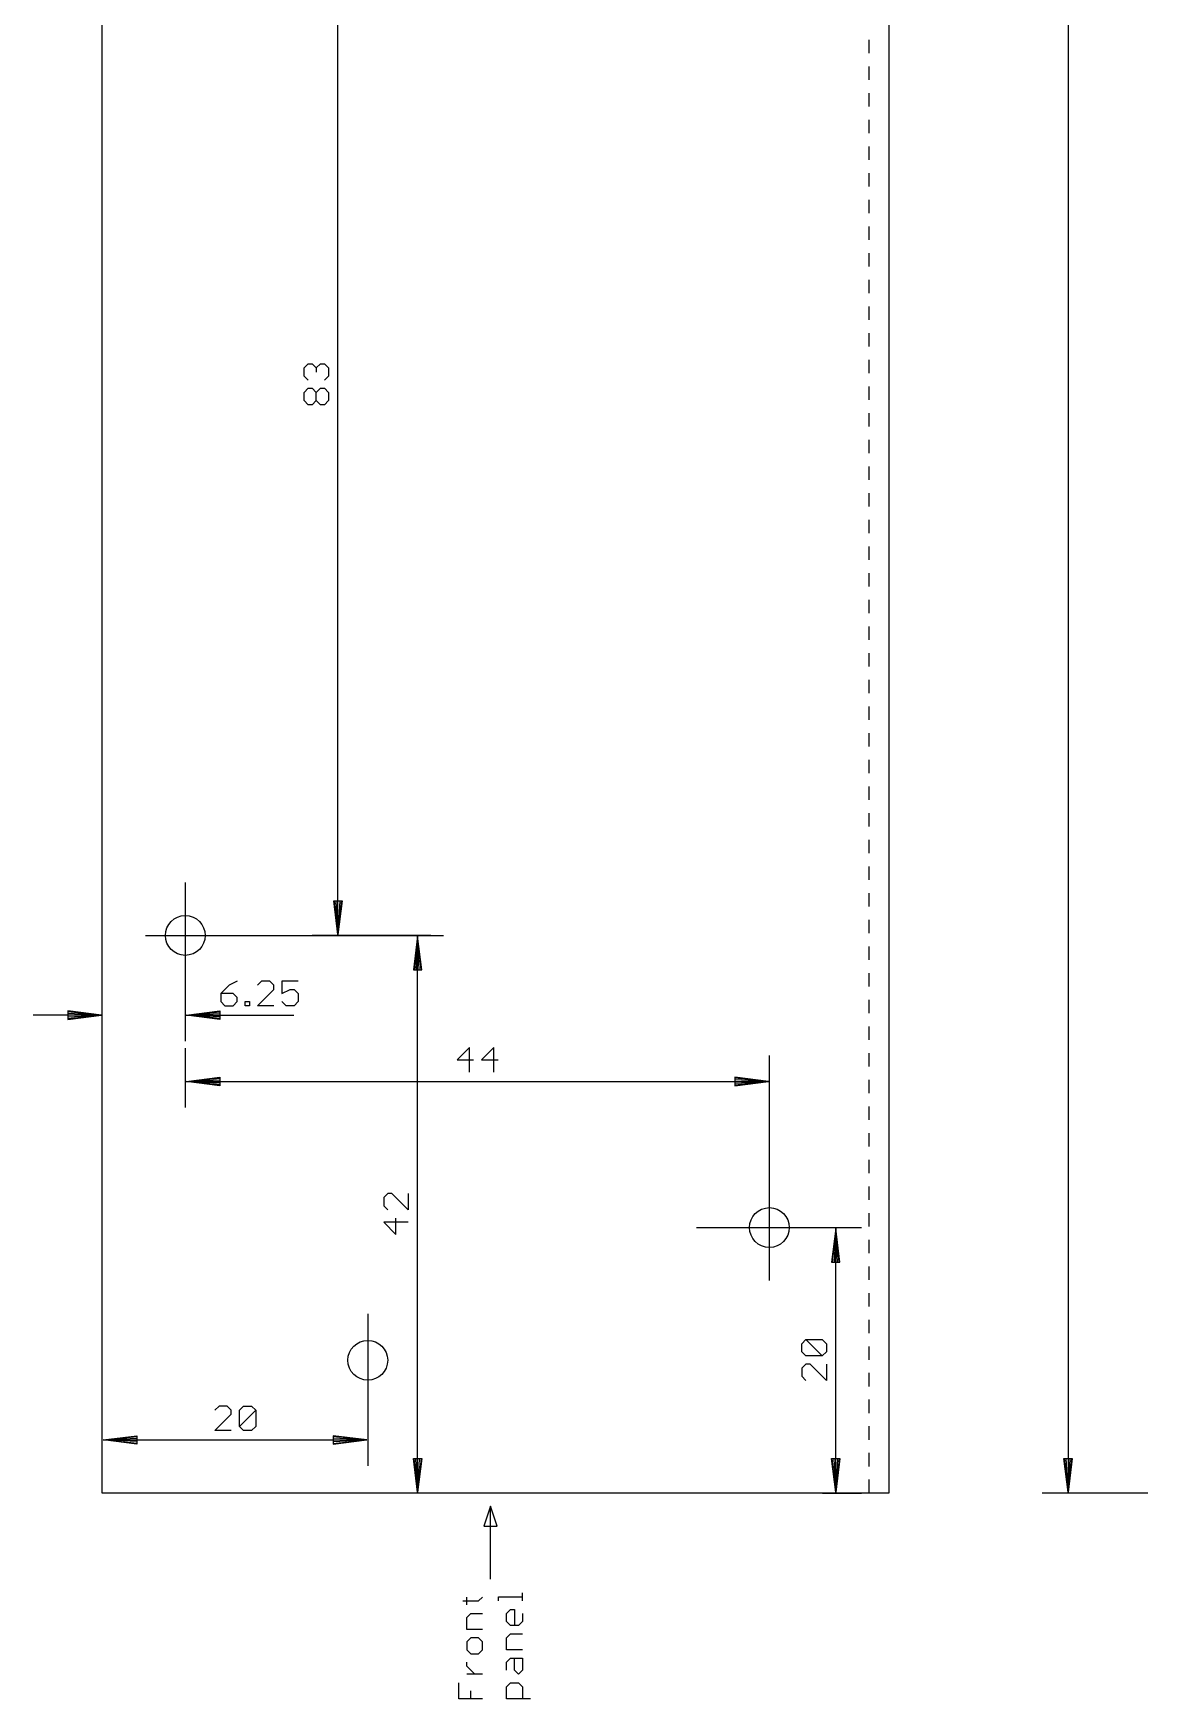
# Model space of a CAD drawing. Extents: x -84 to 369, y -36 to 256.
# Drawn here: x -84.5 to -0.5, y -15.5 to 110 of the extents above; entities that cross this region are included whole.
import ezdxf

# ---------------------------------------------------------------- set-up
doc = ezdxf.new("R2010")
doc.units = 0
doc.header["$MEASUREMENT"] = 0
for name, color, linetype, true_color in [('114', 253, 'CONTINUOUS', 0xadadad), ('20', 7, 'CONTINUOUS', 0xffffff), ('47', 140, 'CONTINUOUS', 0x00bfff)]:
    doc.layers.add(name, color=color, linetype=linetype, true_color=true_color)

msp = doc.modelspace()

# ---------------------------------------------------------------- linework, layer by layer
at = {"layer": '114'}
for p, q in [((-50, -1), (-50.5, -2.5)), ((-50, -6.5), (-50, -1)), ((-49.5, -2.5), (-50, -1)), ((-50.5, -2.5), (-49.5, -2.5)), ((-47.6016, -8.1261), (-47.6016, -7.5267)), ((-52.1002, -8.1333), (-50.9013, -8.1333)), ((-51.8005, -8.433), (-51.8005, -7.8336)), ((-50.9013, -8.1333), (-50.6016, -7.8336)), ((-49.3999, -8.1261), (-49.3999, -7.8264)), ((-49.3999, -7.8264), (-47.6016, -7.8264)), ((-48.8005, -9.0685), (-48.5008, -8.7688)), ((-48.5008, -8.7688), (-48.201, -8.7688)), ((-48.201, -8.7688), (-48.201, -9.9677)), ((-51.8005, -9.3755), (-51.5008, -9.0757)), ((-51.8005, -10.2746), (-51.8005, -9.3755)), ((-51.5008, -9.0757), (-50.6016, -9.0757)), ((-48.8005, -9.668), (-48.8005, -9.0685)), ((-48.5008, -9.9677), (-48.8005, -9.668)), ((-47.9013, -9.9677), (-48.5008, -9.9677)), ((-47.6016, -9.668), (-47.9013, -9.9677)), ((-47.6016, -9.0685), (-47.6016, -9.668)), ((-50.6016, -10.2746), (-51.8005, -10.2746)), ((-51.5008, -10.9173), (-51.8005, -11.217)), ((-51.8005, -11.217), (-51.8005, -11.8165)), ((-50.9013, -10.9173), (-51.5008, -10.9173)), ((-50.6016, -11.217), (-50.9013, -10.9173)), ((-50.6016, -11.8165), (-50.6016, -11.217)), ((-48.8005, -10.9101), (-48.5008, -10.6104)), ((-48.8005, -11.8093), (-48.8005, -10.9101)), ((-48.5008, -10.6104), (-47.6016, -10.6104)), ((-51.8005, -11.8165), (-51.5008, -12.1162)), ((-51.5008, -12.1162), (-50.9013, -12.1162)), ((-50.9013, -12.1162), (-50.6016, -11.8165)), ((-47.6016, -11.8093), (-48.8005, -11.8093)), ((-48.8005, -12.7517), (-48.5008, -12.4519)), ((-48.5008, -12.4519), (-47.6016, -12.4519)), ((-48.201, -13.3511), (-48.201, -12.4519)), ((-47.6016, -12.4519), (-47.6016, -13.3511)), ((-51.8005, -13.0514), (-51.8005, -12.7517)), ((-51.201, -13.6508), (-51.8005, -13.0514)), ((-50.6016, -13.6508), (-51.8005, -13.6508)), ((-48.8005, -13.3511), (-48.8005, -12.7517)), ((-47.9013, -13.6508), (-48.201, -13.3511)), ((-47.6016, -13.3511), (-47.9013, -13.6508)), ((-52.3999, -15.4924), (-52.3999, -14.2935)), ((-51.5008, -15.4924), (-51.5008, -14.893)), ((-48.8005, -14.5932), (-48.5008, -14.2935)), ((-48.8005, -15.4924), (-48.8005, -14.5932)), ((-48.5008, -14.2935), (-47.9013, -14.2935)), ((-47.9013, -14.2935), (-47.6016, -14.5932)), ((-47.6016, -14.5932), (-47.6016, -15.4924)), ((-50.6016, -15.4924), (-52.3999, -15.4924)), ((-47.0022, -15.4924), (-48.8005, -15.4924))]:
    msp.add_line(p, q, dxfattribs=at)
at = {"layer": '20'}
for p, q in [((-79.25, 0), (-79.25, 240)), ((-20, 240), (-20, 0)), ((-21.5, 109.4583), (-21.5, 108.45)), ((-21.5, 107.45), (-21.5, 106.4417)), ((-21.5, 105.4417), (-21.5, 104.4333)), ((-21.5, 103.4333), (-21.5, 102.425)), ((-21.5, 101.425), (-21.5, 100.4167)), ((-21.5, 99.4167), (-21.5, 98.4083)), ((-21.5, 97.4083), (-21.5, 96.4)), ((-21.5, 95.4), (-21.5, 94.3917)), ((-21.5, 93.3917), (-21.5, 92.3833)), ((-21.5, 91.3833), (-21.5, 90.375)), ((-21.5, 89.375), (-21.5, 88.3667)), ((-21.5, 87.3667), (-21.5, 86.3583)), ((-21.5, 85.3583), (-21.5, 84.35)), ((-21.5, 83.35), (-21.5, 82.3417)), ((-21.5, 81.3417), (-21.5, 80.3333)), ((-21.5, 79.3333), (-21.5, 78.325)), ((-21.5, 77.325), (-21.5, 76.3167)), ((-21.5, 75.3167), (-21.5, 74.3083)), ((-21.5, 73.3083), (-21.5, 72.3)), ((-21.5, 71.3), (-21.5, 70.2917)), ((-21.5, 69.2917), (-21.5, 68.2833)), ((-21.5, 67.2833), (-21.5, 66.275)), ((-21.5, 65.275), (-21.5, 64.2667)), ((-21.5, 63.2667), (-21.5, 62.2583)), ((-21.5, 61.2583), (-21.5, 60.25)), ((-21.5, 59.25), (-21.5, 58.2417)), ((-21.5, 57.2417), (-21.5, 56.2333)), ((-21.5, 55.2333), (-21.5, 54.225)), ((-21.5, 53.225), (-21.5, 52.2167)), ((-21.5, 51.2167), (-21.5, 50.2083)), ((-21.5, 49.2083), (-21.5, 48.2)), ((-21.5, 47.2), (-21.5, 46.1917)), ((-21.5, 45.1917), (-21.5, 44.1833)), ((-21.5, 43.1833), (-21.5, 42.175)), ((-21.5, 41.175), (-21.5, 40.1667)), ((-21.5, 39.1667), (-21.5, 38.1583)), ((-21.5, 37.1583), (-21.5, 36.15)), ((-21.5, 35.15), (-21.5, 34.1417)), ((-21.5, 33.1417), (-21.5, 32.1333)), ((-21.5, 31.1333), (-21.5, 30.125)), ((-21.5, 29.125), (-21.5, 28.1167)), ((-21.5, 27.1167), (-21.5, 26.1083)), ((-21.5, 25.1083), (-21.5, 24.1)), ((-21.5, 23.1), (-21.5, 22.0917)), ((-21.5, 21.0917), (-21.5, 20.0833)), ((-21.5, 19.0833), (-21.5, 18.075)), ((-21.5, 17.075), (-21.5, 16.0667)), ((-21.5, 15.0667), (-21.5, 14.0583)), ((-21.5, 13.0583), (-21.5, 12.05)), ((-21.5, 11.05), (-21.5, 10.0417)), ((-21.5, 9.0417), (-21.5, 8.0333)), ((-21.5, 7.0333), (-21.5, 6.025)), ((-21.5, 5.025), (-21.5, 4.0167)), ((-21.5, 3.0167), (-21.5, 2.0083)), ((-21.5, 0), (-79.25, 0)), ((-21.5, 1.0083), (-21.5, 0)), ((-20, 0), (-21.5, 0))]:
    msp.add_line(p, q, dxfattribs=at)
for centre in [(-73, 42), (-29, 20), (-59.25, 10)]:
    msp.add_circle(centre, 1.5, dxfattribs=at)
at = {"layer": '47'}
for p, q in [((-6.5, 239.935), (-6.5, 0.065)), ((-61.5, 42.065), (-61.5, 124.935)), ((-64.0554, 84.7491), (-63.7472, 85.0573)), ((-64.0554, 84.1327), (-64.0554, 84.7491)), ((-63.7472, 83.8245), (-64.0554, 84.1327)), ((-63.7472, 85.0573), (-63.439, 85.0573)), ((-63.439, 85.0573), (-63.1308, 84.7491)), ((-63.1308, 84.7491), (-62.8226, 85.0573)), ((-63.1308, 84.7491), (-63.1308, 84.4409)), ((-62.8226, 85.0573), (-62.5144, 85.0573)), ((-62.5144, 85.0573), (-62.2062, 84.7491)), ((-62.2062, 84.1327), (-62.5144, 83.8245)), ((-62.2062, 84.7491), (-62.2062, 84.1327)), ((-64.0554, 82.9075), (-63.7472, 83.2157)), ((-64.0554, 82.2911), (-64.0554, 82.9075)), ((-63.7472, 83.2157), (-63.439, 83.2157)), ((-63.439, 83.2157), (-63.1308, 82.9075)), ((-63.1308, 82.9075), (-62.8226, 83.2157)), ((-63.1308, 82.2911), (-63.1308, 82.9075)), ((-62.8226, 83.2157), (-62.5144, 83.2157)), ((-62.5144, 83.2157), (-62.2062, 82.9075)), ((-62.2062, 82.9075), (-62.2062, 82.2911)), ((-63.7472, 81.9829), (-64.0554, 82.2911)), ((-63.439, 81.9829), (-63.7472, 81.9829)), ((-63.1308, 82.2911), (-63.439, 81.9829)), ((-62.8226, 81.9829), (-63.1308, 82.2911)), ((-62.5144, 81.9829), (-62.8226, 81.9829)), ((-62.2062, 82.2911), (-62.5144, 81.9829)), ((-73, 46), (-73, 34.05)), ((-61.5, 42.065), (-61.8192, 44.6)), ((-61.8192, 44.6), (-61.1808, 44.6)), ((-61.5, 42.065), (-61.76, 44.6)), ((-61.5, 42.065), (-61.63, 44.6)), ((-61.1808, 44.6), (-61.5, 42.065)), ((-61.37, 44.6), (-61.5, 42.065)), ((-61.24, 44.6), (-61.5, 42.065)), ((-76, 42), (-53.55, 42)), ((-54.5, 42), (-63.45, 42)), ((-55.5, 41.935), (-55.8192, 39.4)), ((-55.5, 41.935), (-55.76, 39.4)), ((-55.5, 41.935), (-55.63, 39.4)), ((-55.5, 0.065), (-55.5, 41.935)), ((-55.1808, 39.4), (-55.5, 41.935)), ((-55.37, 39.4), (-55.5, 41.935)), ((-55.24, 39.4), (-55.5, 41.935)), ((-55.8192, 39.4), (-55.1808, 39.4)), ((-79.25, 35.5), (-79.25, 37.95)), ((-69.7074, 38.2472), (-70.3238, 37.6308)), ((-69.091, 38.5554), (-69.7074, 38.2472)), ((-67.2533, 38.5554), (-67.5614, 38.2472)), ((-67.5614, 36.7062), (-66.3287, 37.939)), ((-66.6369, 38.5554), (-67.2533, 38.5554)), ((-66.3287, 38.2472), (-66.6369, 38.5554)), ((-66.3287, 37.939), (-66.3287, 38.2472)), ((-64.4871, 38.5554), (-65.7199, 38.5554)), ((-65.7199, 38.5554), (-65.7199, 37.6308)), ((-65.7199, 37.6308), (-65.1035, 37.939)), ((-65.1035, 37.939), (-64.7953, 37.939)), ((-64.7953, 37.939), (-64.4871, 37.6308)), ((-70.3238, 37.6308), (-70.3238, 37.0144)), ((-69.3992, 37.6308), (-70.3238, 37.6308)), ((-70.3238, 37.0144), (-70.0156, 36.7062)), ((-70.0156, 36.7062), (-69.3992, 36.7062)), ((-69.091, 37.3226), (-69.3992, 37.6308)), ((-69.3992, 36.7062), (-69.091, 37.0144)), ((-69.091, 37.0144), (-69.091, 37.3226)), ((-68.4822, 36.7062), (-68.4822, 37.0144)), ((-68.4822, 37.0144), (-68.174, 37.0144)), ((-68.174, 36.7062), (-68.4822, 36.7062)), ((-68.174, 37.0144), (-68.174, 36.7062)), ((-66.3287, 36.7062), (-67.5614, 36.7062)), ((-65.4117, 36.7062), (-65.7199, 37.0144)), ((-64.7953, 36.7062), (-65.4117, 36.7062)), ((-64.4871, 37.0144), (-64.7953, 36.7062)), ((-64.4871, 37.6308), (-64.4871, 37.0144)), ((-79.315, 36), (-84.45, 36)), ((-79.315, 36), (-81.85, 36.3192)), ((-81.85, 36.3192), (-81.85, 35.6808)), ((-79.315, 36), (-81.85, 36.26)), ((-79.315, 36), (-81.85, 36.13)), ((-81.85, 35.6808), (-79.315, 36)), ((-81.85, 35.87), (-79.315, 36)), ((-81.85, 35.74), (-79.315, 36)), ((-72.935, 36), (-70.4, 36.3192)), ((-72.935, 36), (-70.4, 36.26)), ((-72.935, 36), (-70.4, 36.13)), ((-72.935, 36), (-64.8213, 36)), ((-70.4, 35.6808), (-72.935, 36)), ((-70.4, 35.87), (-72.935, 36)), ((-70.4, 35.74), (-72.935, 36)), ((-70.4, 36.3192), (-70.4, 35.6808)), ((-73, 33.5), (-73, 29.05)), ((-51.5925, 33.5554), (-52.5171, 32.6308)), ((-52.5171, 32.6308), (-51.2843, 32.6308)), ((-51.5925, 31.7062), (-51.5925, 33.5554)), ((-49.7509, 33.5554), (-50.6755, 32.6308)), ((-50.6755, 32.6308), (-49.4427, 32.6308)), ((-49.7509, 31.7062), (-49.7509, 33.5554)), ((-29, 16), (-29, 32.95)), ((-72.935, 31), (-70.4, 31.3192)), ((-72.935, 31), (-70.4, 31.26)), ((-72.935, 31), (-70.4, 31.13)), ((-72.935, 31), (-29.065, 31)), ((-70.4, 30.6808), (-72.935, 31)), ((-70.4, 30.87), (-72.935, 31)), ((-70.4, 30.74), (-72.935, 31)), ((-70.4, 31.3192), (-70.4, 30.6808)), ((-29.065, 31), (-31.6, 31.3192)), ((-31.6, 31.3192), (-31.6, 30.6808)), ((-29.065, 31), (-31.6, 31.26)), ((-29.065, 31), (-31.6, 31.13)), ((-31.6, 30.6808), (-29.065, 31)), ((-31.6, 30.87), (-29.065, 31)), ((-31.6, 30.74), (-29.065, 31)), ((-57.7472, 22.5573), (-58.0554, 22.2491)), ((-58.0554, 22.2491), (-58.0554, 21.6327)), ((-58.0554, 21.6327), (-57.7472, 21.3245)), ((-57.439, 22.5573), (-57.7472, 22.5573)), ((-56.2062, 21.3245), (-57.439, 22.5573)), ((-56.2062, 22.5573), (-56.2062, 21.3245)), ((-56.2062, 20.4075), (-58.0554, 20.4075)), ((-58.0554, 20.4075), (-57.1308, 19.4829)), ((-57.1308, 19.4829), (-57.1308, 20.7157)), ((-34.5, 20), (-22.05, 20)), ((-24, 19.935), (-24.3192, 17.4)), ((-24, 19.935), (-24.26, 17.4)), ((-24, 19.935), (-24.13, 17.4)), ((-24, 0.065), (-24, 19.935)), ((-23.6808, 17.4), (-24, 19.935)), ((-23.87, 17.4), (-24, 19.935)), ((-23.74, 17.4), (-24, 19.935)), ((-24.3192, 17.4), (-23.6808, 17.4)), ((-59.25, 13.5), (-59.25, 2.05)), ((-26.5554, 11.2491), (-26.2472, 11.5573)), ((-26.2472, 11.5573), (-25.0144, 11.5573)), ((-25.0144, 10.3245), (-26.2472, 11.5573)), ((-25.0144, 11.5573), (-24.7062, 11.2491)), ((-26.5554, 10.6327), (-26.5554, 11.2491)), ((-26.2472, 10.3245), (-26.5554, 10.6327)), ((-25.0144, 10.3245), (-26.2472, 10.3245)), ((-24.7062, 10.6327), (-25.0144, 10.3245)), ((-24.7062, 11.2491), (-24.7062, 10.6327)), ((-26.2472, 9.7157), (-26.5554, 9.4075)), ((-26.5554, 9.4075), (-26.5554, 8.7911)), ((-26.5554, 8.7911), (-26.2472, 8.4829)), ((-25.939, 9.7157), (-26.2472, 9.7157)), ((-24.7062, 8.4829), (-25.939, 9.7157)), ((-24.7062, 9.7157), (-24.7062, 8.4829)), ((-70.4589, 6.5554), (-70.7671, 6.2472)), ((-69.8425, 6.5554), (-70.4589, 6.5554)), ((-69.5343, 6.2472), (-69.8425, 6.5554)), ((-68.9255, 6.2472), (-68.6173, 6.5554)), ((-68.6173, 6.5554), (-68.0009, 6.5554)), ((-68.0009, 6.5554), (-67.6927, 6.2472)), ((-79.25, 3.5), (-79.25, 5.95)), ((-70.7671, 4.7062), (-69.5343, 5.939)), ((-69.5343, 5.939), (-69.5343, 6.2472)), ((-68.9255, 5.0144), (-68.9255, 6.2472)), ((-68.9255, 5.0144), (-67.6927, 6.2472)), ((-67.6927, 6.2472), (-67.6927, 5.0144)), ((-79.185, 4), (-76.65, 4.3192)), ((-79.185, 4), (-76.65, 4.26)), ((-79.185, 4), (-76.65, 4.13)), ((-79.185, 4), (-59.315, 4)), ((-76.65, 3.6808), (-79.185, 4)), ((-76.65, 3.87), (-79.185, 4)), ((-76.65, 3.74), (-79.185, 4)), ((-76.65, 4.3192), (-76.65, 3.6808)), ((-69.5343, 4.7062), (-70.7671, 4.7062)), ((-68.6173, 4.7062), (-68.9255, 5.0144)), ((-68.0009, 4.7062), (-68.6173, 4.7062)), ((-67.6927, 5.0144), (-68.0009, 4.7062)), ((-59.315, 4), (-61.85, 4.3192)), ((-61.85, 4.3192), (-61.85, 3.6808)), ((-59.315, 4), (-61.85, 4.26)), ((-59.315, 4), (-61.85, 4.13)), ((-61.85, 3.6808), (-59.315, 4)), ((-61.85, 3.87), (-59.315, 4)), ((-61.85, 3.74), (-59.315, 4)), ((-55.5, 0.065), (-55.8192, 2.6)), ((-55.8192, 2.6), (-55.1808, 2.6)), ((-55.5, 0.065), (-55.76, 2.6)), ((-55.5, 0.065), (-55.63, 2.6)), ((-55.1808, 2.6), (-55.5, 0.065)), ((-55.37, 2.6), (-55.5, 0.065)), ((-55.24, 2.6), (-55.5, 0.065)), ((-24, 0.065), (-24.3192, 2.6)), ((-24.3192, 2.6), (-23.6808, 2.6)), ((-24, 0.065), (-24.26, 2.6)), ((-24, 0.065), (-24.13, 2.6)), ((-23.6808, 2.6), (-24, 0.065)), ((-23.87, 2.6), (-24, 0.065)), ((-23.74, 2.6), (-24, 0.065)), ((-6.5, 0.065), (-6.8192, 2.6)), ((-6.8192, 2.6), (-6.1808, 2.6)), ((-6.5, 0.065), (-6.76, 2.6)), ((-6.5, 0.065), (-6.63, 2.6)), ((-6.1808, 2.6), (-6.5, 0.065)), ((-6.37, 2.6), (-6.5, 0.065)), ((-6.24, 2.6), (-6.5, 0.065)), ((-54.5, 0), (-57.45, 0)), ((-25, 0), (-22.05, 0)), ((-0.5, 0), (-8.45, 0))]:
    msp.add_line(p, q, dxfattribs=at)

doc.saveas('drawing.dxf')
